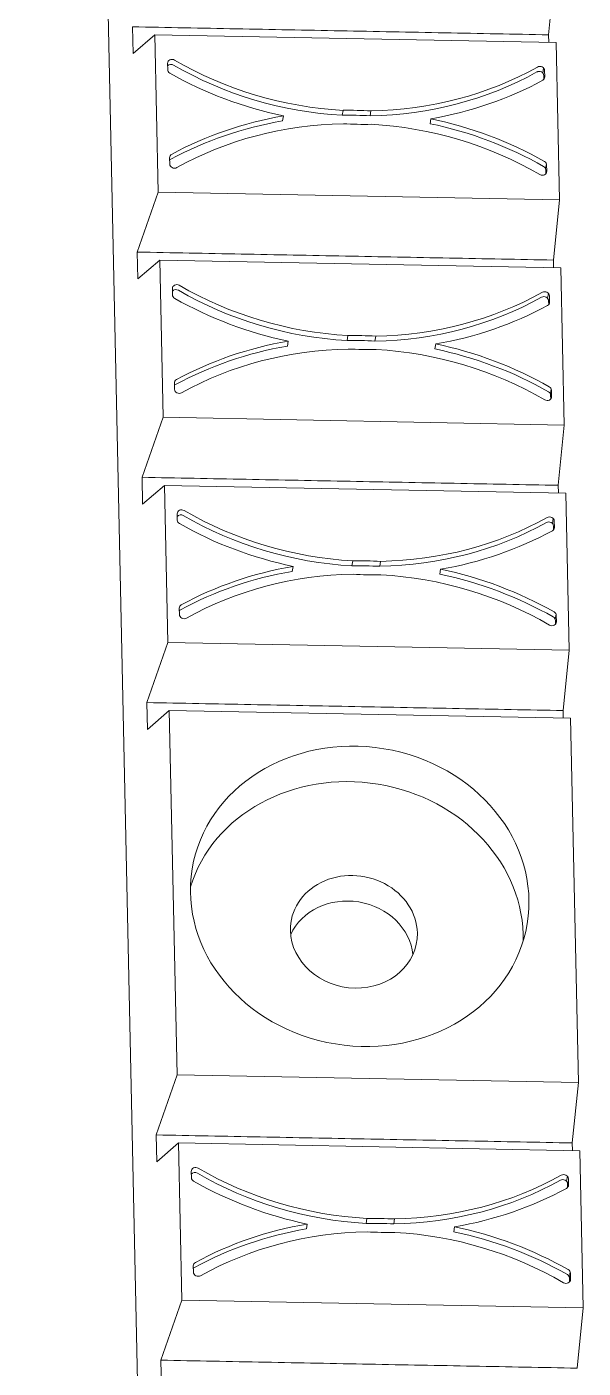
# Model space of a CAD drawing. Header units: inches. Extents: x 1726 to 2311, y 431 to 759.
# Drawn here: x 2052.37 to 2070.73, y 531.21 to 575.42 of the extents above; entities that cross this region are included whole.
import ezdxf

# ---------------------------------------------------------------- set-up
doc = ezdxf.new("R2010")
doc.units = ezdxf.units.IN
doc.layers.add('3', color=7, linetype='Continuous', true_color=0xffffff)

msp = doc.modelspace()

# ---------------------------------------------------------------- linework, layer by layer
at = {"layer": '3', "color": 7, "linetype": 'Continuous', "lineweight": 18}
for p, q in [((2052.374, 701.349), (2056.905, 489.773)), ((2069.785, 577.148), (2069.585, 575.161)), ((2055.858, 575.424), (2055.877, 574.54)), ((2056.598, 575.159), (2055.877, 574.54)), ((2056.709, 569.978), (2056.598, 575.159)), ((2069.833, 574.905), (2056.598, 575.159)), ((2069.591, 574.91), (2069.585, 575.161)), ((2069.944, 569.724), (2069.833, 574.905)), ((2057.021, 574.012), (2057.016, 574.221)), ((2069.395, 573.9), (2069.422, 574.064)), ((2069.454, 573.982), (2069.458, 573.773)), ((2069.427, 573.819), (2069.43, 573.694)), ((2062.781, 572.508), (2062.808, 572.671)), ((2063.724, 572.654), (2063.697, 572.49)), ((2060.812, 572.325), (2060.838, 572.488)), ((2065.703, 572.395), (2065.676, 572.231)), ((2057.088, 570.9), (2057.083, 571.11)), ((2069.513, 570.91), (2069.487, 570.746)), ((2069.521, 570.871), (2069.525, 570.662)), ((2069.494, 570.708), (2069.496, 570.582)), ((2056.017, 568), (2056.709, 569.978)), ((2056.709, 569.978), (2069.944, 569.724)), ((2069.944, 569.724), (2069.744, 567.737)), ((2056.017, 568), (2056.036, 567.116)), ((2056.757, 567.735), (2056.036, 567.116)), ((2056.868, 562.554), (2056.757, 567.735)), ((2069.992, 567.481), (2056.757, 567.735)), ((2069.75, 567.486), (2069.744, 567.737)), ((2070.103, 562.3), (2069.992, 567.481)), ((2057.18, 566.588), (2057.175, 566.797)), ((2069.554, 566.476), (2069.581, 566.64)), ((2069.586, 566.395), (2069.589, 566.27)), ((2069.613, 566.559), (2069.617, 566.349)), ((2060.971, 564.901), (2060.997, 565.064)), ((2062.94, 565.084), (2062.967, 565.248)), ((2063.883, 565.23), (2063.856, 565.066)), ((2065.862, 564.971), (2065.835, 564.807)), ((2057.247, 563.477), (2057.242, 563.686)), ((2069.672, 563.486), (2069.646, 563.322)), ((2069.653, 563.284), (2069.655, 563.159)), ((2069.68, 563.447), (2069.684, 563.238)), ((2056.176, 560.576), (2056.868, 562.554)), ((2056.868, 562.554), (2070.103, 562.3)), ((2070.103, 562.3), (2069.903, 560.313)), ((2056.176, 560.576), (2056.195, 559.693)), ((2056.916, 560.311), (2056.195, 559.693)), ((2070.151, 560.057), (2056.916, 560.311)), ((2057.027, 555.131), (2056.916, 560.311)), ((2069.909, 560.062), (2069.903, 560.313)), ((2070.262, 554.877), (2070.151, 560.057)), ((2057.339, 559.164), (2057.334, 559.374)), ((2069.713, 559.052), (2069.74, 559.216)), ((2069.745, 558.971), (2069.748, 558.846)), ((2069.772, 559.135), (2069.776, 558.926)), ((2061.13, 557.477), (2061.156, 557.641)), ((2063.099, 557.66), (2063.126, 557.824)), ((2064.042, 557.806), (2064.015, 557.643)), ((2066.021, 557.547), (2065.994, 557.384)), ((2057.406, 556.053), (2057.401, 556.262)), ((2069.831, 556.062), (2069.805, 555.899)), ((2069.812, 555.86), (2069.814, 555.735)), ((2069.839, 556.024), (2069.843, 555.814)), ((2056.335, 553.153), (2057.027, 555.131)), ((2057.027, 555.131), (2070.262, 554.877)), ((2070.262, 554.877), (2070.062, 552.889)), ((2056.335, 553.153), (2056.354, 552.269)), ((2057.075, 552.888), (2056.354, 552.269)), ((2057.332, 540.88), (2057.075, 552.888)), ((2070.31, 552.634), (2057.075, 552.888)), ((2070.067, 552.638), (2070.062, 552.889)), ((2070.567, 540.626), (2070.31, 552.634)), ((2056.641, 538.902), (2057.332, 540.88)), ((2057.332, 540.88), (2070.567, 540.626)), ((2070.567, 540.626), (2070.367, 538.638)), ((2056.641, 538.902), (2056.66, 538.018)), ((2057.38, 538.637), (2056.66, 538.018)), ((2057.491, 533.456), (2057.38, 538.637)), ((2070.615, 538.383), (2057.38, 538.637)), ((2070.373, 538.387), (2070.367, 538.638)), ((2070.726, 533.202), (2070.615, 538.383)), ((2057.803, 537.489), (2057.799, 537.699)), ((2070.177, 537.378), (2070.204, 537.541)), ((2070.209, 537.297), (2070.212, 537.171)), ((2070.236, 537.46), (2070.241, 537.251)), ((2061.594, 535.802), (2061.621, 535.966)), ((2063.563, 535.985), (2063.59, 536.149)), ((2064.506, 536.132), (2064.48, 535.968)), ((2066.485, 535.873), (2066.458, 535.709)), ((2057.87, 534.378), (2057.865, 534.588)), ((2070.296, 534.387), (2070.269, 534.224)), ((2070.276, 534.185), (2070.279, 534.06)), ((2070.303, 534.349), (2070.307, 534.14)), ((2056.8, 531.478), (2057.491, 533.456)), ((2057.491, 533.456), (2070.726, 533.202)), ((2070.726, 533.202), (2070.526, 531.215)), ((2056.8, 531.478), (2056.819, 530.594))]:
    msp.add_line(p, q, dxfattribs=at)
for centre, major_axis, start_param, end_param in [((2057.166, 574.218), (-0.148, 0.024), 4.303312, 6.445436), ((2063.056, 582.472), (-10.963, 1.795), 1.161719, 1.69163), ((2057.139, 574.055), (0.148, -0.024), 1.161719, 2.65578), ((2057.17, 574.009), (-0.148, 0.024), 0.162251, 1.172898), ((2063.056, 582.472), (-11.457, 1.876), 1.172898, 1.521265), ((2063.029, 582.309), (-10.963, 1.795), 1.161719, 1.69163), ((2063.029, 582.309), (-10.963, 1.795), 1.774408, 2.304319), ((2063.056, 582.472), (-10.963, 1.795), 1.774408, 2.304319), ((2069.278, 573.822), (0.148, -0.024), 0.162195, 2.304319), ((2069.304, 573.985), (-0.148, 0.024), 3.303788, 5.445912), ((2063.056, 582.472), (-11.457, 1.876), 1.944774, 2.29314), ((2069.309, 573.776), (-0.148, 0.024), 2.29314, 3.303788), ((2063.459, 562.247), (-11.457, 1.876), 4.835007, 4.914217), ((2063.486, 562.411), (-11.457, 1.876), 4.835007, 4.914217), ((2063.459, 562.247), (-11.457, 1.876), 5.086366, 5.434733), ((2063.486, 562.411), (-11.457, 1.876), 5.086366, 5.434733), ((2063.486, 562.411), (-10.963, 1.795), 4.916001, 5.445912), ((2063.056, 582.472), (-11.457, 1.876), 1.693414, 1.772624), ((2063.486, 562.411), (-10.963, 1.795), 4.303312, 4.833223), ((2063.459, 562.247), (-11.457, 1.876), 4.314491, 4.662858), ((2063.486, 562.411), (-11.457, 1.876), 4.314491, 4.662858), ((2057.233, 571.107), (-0.148, 0.024), 5.434733, 6.44538), ((2057.206, 570.943), (0.148, -0.024), 2.29314, 2.655788), ((2057.237, 570.898), (-0.148, 0.024), 0.162195, 2.304319), ((2069.344, 570.71), (0.148, -0.024), 0.162251, 1.172898), ((2069.371, 570.874), (-0.148, 0.024), 3.303843, 4.314491), ((2069.376, 570.665), (-0.148, 0.024), 1.161719, 3.303843), ((2057.325, 566.795), (-0.148, 0.024), 4.303312, 6.445436), ((2057.298, 566.631), (0.148, -0.024), 1.161719, 2.65578), ((2063.215, 575.049), (-10.963, 1.795), 1.161719, 1.69163), ((2057.329, 566.585), (-0.148, 0.024), 0.162251, 1.172898), ((2063.215, 575.049), (-11.457, 1.876), 1.172898, 1.521265), ((2063.188, 574.885), (-10.963, 1.795), 1.161719, 1.69163), ((2063.188, 574.885), (-10.963, 1.795), 1.774408, 2.304319), ((2063.215, 575.049), (-10.963, 1.795), 1.774408, 2.304319), ((2069.437, 566.398), (0.148, -0.024), 0.162195, 2.304319), ((2069.463, 566.562), (-0.148, 0.024), 3.303788, 5.445912), ((2069.468, 566.352), (-0.148, 0.024), 2.29314, 3.303788), ((2063.215, 575.049), (-11.457, 1.876), 1.944774, 2.29314), ((2063.645, 554.987), (-11.457, 1.876), 5.086366, 5.434733), ((2063.618, 554.823), (-11.457, 1.876), 4.835007, 4.914217), ((2063.645, 554.987), (-11.457, 1.876), 4.835007, 4.914217), ((2063.618, 554.823), (-11.457, 1.876), 5.086366, 5.434733), ((2063.645, 554.987), (-10.963, 1.795), 4.916001, 5.445912), ((2063.215, 575.049), (-11.457, 1.876), 1.693414, 1.772624), ((2063.645, 554.987), (-10.963, 1.795), 4.303312, 4.833223), ((2063.618, 554.823), (-11.457, 1.876), 4.314491, 4.662858), ((2063.645, 554.987), (-11.457, 1.876), 4.314491, 4.662858), ((2057.392, 563.683), (-0.148, 0.024), 5.434733, 6.44538), ((2057.365, 563.52), (0.148, -0.024), 2.29314, 2.655788), ((2057.396, 563.474), (-0.148, 0.024), 0.162195, 2.304319), ((2069.535, 563.241), (-0.148, 0.024), 1.161719, 3.303843), ((2069.503, 563.287), (0.148, -0.024), 0.162251, 1.172898), ((2069.53, 563.45), (-0.148, 0.024), 3.303843, 4.314491), ((2057.484, 559.371), (-0.148, 0.024), 4.303312, 6.445436), ((2057.457, 559.207), (0.148, -0.024), 1.161719, 2.65578), ((2063.347, 567.461), (-10.963, 1.795), 1.161719, 1.69163), ((2063.374, 567.625), (-10.963, 1.795), 1.161719, 1.69163), ((2063.374, 567.625), (-10.963, 1.795), 1.774408, 2.304319), ((2069.622, 559.138), (-0.148, 0.024), 3.303788, 5.445912), ((2057.488, 559.161), (-0.148, 0.024), 0.162251, 1.172898), ((2063.374, 567.625), (-11.457, 1.876), 1.172898, 1.521265), ((2063.347, 567.461), (-10.963, 1.795), 1.774408, 2.304319), ((2063.374, 567.625), (-11.457, 1.876), 1.944774, 2.29314), ((2069.596, 558.974), (0.148, -0.024), 0.162195, 2.304319), ((2069.627, 558.928), (-0.148, 0.024), 2.29314, 3.303788), ((2063.804, 547.563), (-11.457, 1.876), 5.086366, 5.434733), ((2063.777, 547.399), (-11.457, 1.876), 4.835007, 4.914217), ((2063.804, 547.563), (-11.457, 1.876), 4.835007, 4.914217), ((2063.804, 547.563), (-11.457, 1.876), 4.314491, 4.662858), ((2063.777, 547.399), (-11.457, 1.876), 5.086366, 5.434733), ((2063.804, 547.563), (-10.963, 1.795), 4.916001, 5.445912), ((2063.374, 567.625), (-11.457, 1.876), 1.693414, 1.772624), ((2063.804, 547.563), (-10.963, 1.795), 4.303312, 4.833223), ((2063.777, 547.399), (-11.457, 1.876), 4.314491, 4.662858), ((2057.551, 556.259), (-0.148, 0.024), 5.434733, 6.44538), ((2057.524, 556.096), (0.148, -0.024), 2.29314, 2.655788), ((2057.555, 556.05), (-0.148, 0.024), 0.162195, 2.304319), ((2069.694, 555.817), (-0.148, 0.024), 1.161719, 3.303843), ((2069.662, 555.863), (0.148, -0.024), 0.162251, 1.172898), ((2069.689, 556.027), (-0.148, 0.024), 3.303843, 4.314491), ((2063.163, 545.597), (5.526, -0.905), 0.1204, 3.02117), ((2063.163, 545.597), (2.072, -0.339), 0.162223, 3.303816), ((2063.025, 544.755), (-2.072, 0.339), 3.374256, 6.050549), ((2063.163, 545.597), (2.072, -0.339), 3.303816, 6.445408), ((2057.948, 537.696), (-0.148, 0.024), 4.303312, 6.445436), ((2057.921, 537.532), (0.148, -0.024), 1.161719, 2.65578), ((2063.811, 545.786), (-10.963, 1.795), 1.161719, 1.69163), ((2063.838, 545.95), (-10.963, 1.795), 1.161719, 1.69163), ((2070.087, 537.463), (-0.148, 0.024), 3.303788, 5.445912), ((2057.953, 537.487), (-0.148, 0.024), 0.162251, 1.172898), ((2063.838, 545.95), (-11.457, 1.876), 1.172898, 1.521265), ((2063.811, 545.786), (-10.963, 1.795), 1.774408, 2.304319), ((2063.838, 545.95), (-10.963, 1.795), 1.774408, 2.304319), ((2070.06, 537.299), (0.148, -0.024), 0.162195, 2.304319), ((2070.091, 537.254), (-0.148, 0.024), 2.29314, 3.303788), ((2063.838, 545.95), (-11.457, 1.876), 1.944774, 2.29314), ((2064.268, 525.888), (-11.457, 1.876), 5.086366, 5.434733), ((2064.241, 525.725), (-11.457, 1.876), 4.835007, 4.914217), ((2064.268, 525.888), (-11.457, 1.876), 4.835007, 4.914217), ((2064.268, 525.888), (-11.457, 1.876), 4.314491, 4.662858), ((2064.241, 525.725), (-11.457, 1.876), 5.086366, 5.434733), ((2064.268, 525.888), (-10.963, 1.795), 4.916001, 5.445912), ((2063.838, 545.95), (-11.457, 1.876), 1.693414, 1.772624), ((2064.268, 525.888), (-10.963, 1.795), 4.303312, 4.833223), ((2064.241, 525.725), (-11.457, 1.876), 4.314491, 4.662858), ((2058.015, 534.585), (-0.148, 0.024), 5.434733, 6.44538), ((2057.988, 534.421), (0.148, -0.024), 2.29314, 2.655788), ((2058.019, 534.375), (-0.148, 0.024), 0.162195, 2.304319), ((2070.158, 534.142), (-0.148, 0.024), 1.161719, 3.303843), ((2070.126, 534.188), (0.148, -0.024), 0.162251, 1.172898), ((2070.153, 534.352), (-0.148, 0.024), 3.303843, 4.314491)]:
    msp.add_ellipse(centre, major_axis=major_axis, ratio=0.880667, start_param=start_param, end_param=end_param, dxfattribs=at)
msp.add_ellipse((2063.354, 546.766), major_axis=(5.526, -0.905), ratio=0.880667, dxfattribs=at)
for points in [[(2055.858, 575.424), (2069.585, 575.161)], [(2056.017, 568), (2069.744, 567.737)], [(2056.176, 560.576), (2069.903, 560.313)], [(2056.335, 553.153), (2070.062, 552.889)], [(2056.641, 538.902), (2070.367, 538.638)], [(2056.8, 531.478), (2070.526, 531.215)]]:
    msp.add_open_spline(points, degree=1, dxfattribs=at)

doc.saveas('drawing.dxf')
